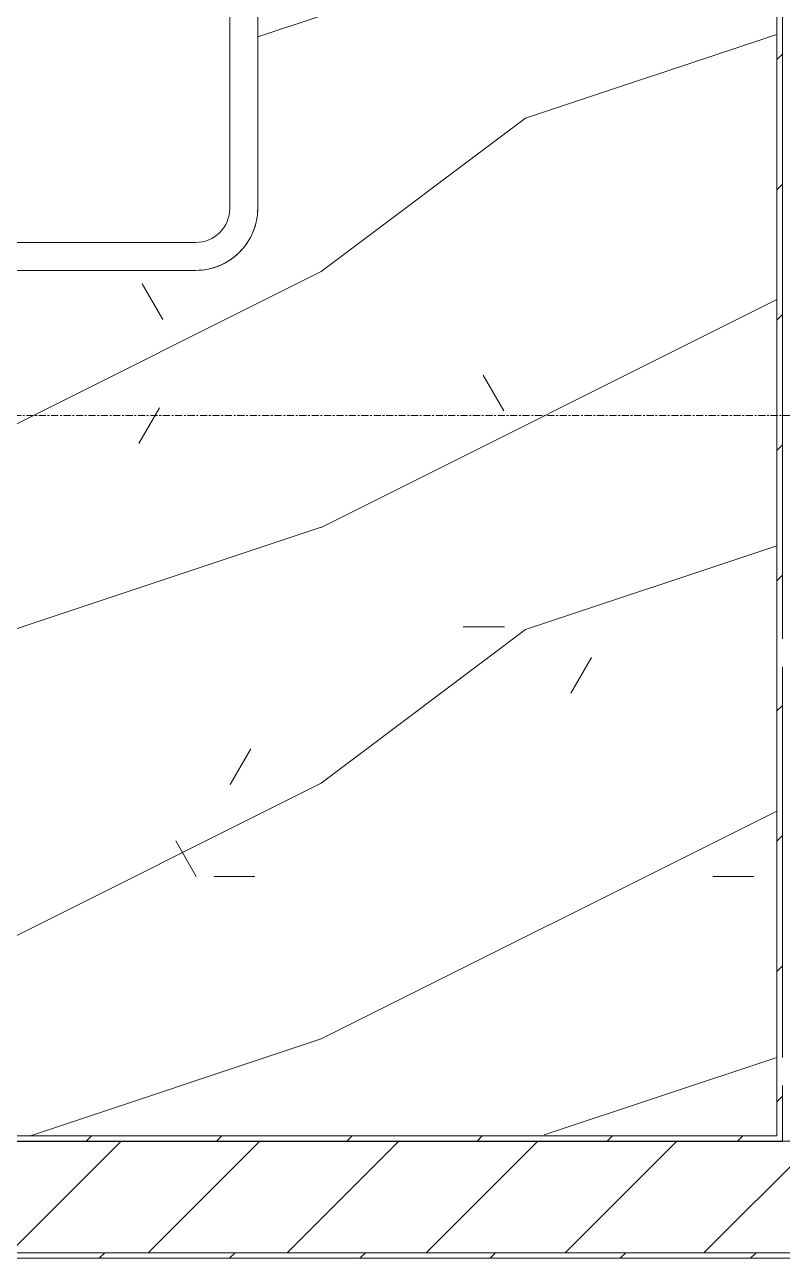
# Model space of a CAD drawing. Header units: millimetres. Extents: x 5357 to 259384, y -16348 to 109893.
# Drawn here: x 62695 to 64053, y 35527 to 37737 of the extents above; entities that cross this region are included whole.
import ezdxf

# ---------------------------------------------------------------- set-up
doc = ezdxf.new("R2010")
doc.units = ezdxf.units.MM
doc.linetypes.add('Grid Line', pattern=[22.225, 12.7, -3.175, 3.175, -3.175])
for name, color, linetype, lineweight in [('0-1', 7, 'Continuous', 5), ('A-FLOR-PATT-1', 10, 'Continuous', 9), ('A-WALL', 113, 'Continuous', 9), ('A-WALL-3', 113, 'Continuous', 18), ('A-WALL-PATT', 111, 'Continuous', 9), ('A-WALL-PATT-2', 53, 'Continuous', 9), ('I-FURN-1', 254, 'Continuous', 9), ('I-WALL-1', 9, 'Continuous', 18), ('I-WALL-3', 2, 'Continuous', 18), ('S-GRID-1', 1, 'Grid Line', 9)]:
    doc.layers.add(name, color=color, linetype=linetype, lineweight=lineweight)
pattern_1 = [(45, (0, 0), (-116.67262, 116.67262), [])]

# ---------------------------------------------------------------- blocks, each defined once
blk = doc.blocks.new('GIUONG NGU-2TAB-1600x2000 - GIUONG NGU-2TAB-1600x2000-V12-TKCS_MB CẢNH QUAN CÂY XANH')
at = {"layer": 'I-FURN-1'}
for p, q in [((569.6, 2050), (1997.1, 2050)), ((1997.1, 2050), (569.6, 2050)), ((1997.1, 2000), (569.6, 2000)), ((2058.2, 100), (2058.2, 1938.9)), ((2108.2, 1938.9), (2108.2, 50)), ((2108.2, 50), (2108.2, 1938.9))]:
    blk.add_line(p, q, dxfattribs=at)
for radius, start in [(111.1, 0), (111.1, 360), (61.1, 360)]:
    blk.add_arc((1997.1, 1938.9), radius, start, 90, dxfattribs=at)
blk = doc.blocks.new('NCV_TKTC_TANG 1_rvt-1-TKCS_MB CẢNH QUAN CÂY XANH')
at = {"layer": 'A-FLOR-PATT-1'}
h = blk.add_hatch(dxfattribs=at)
h.set_pattern_fill('FP_8', color=256, style=0, pattern_type=2)
h.set_pattern_definition([(0, (0, 0), (1788.16, 447.04), [73.762, -1267.358, 73.762, -1267.358, -7152.64]), (0, (0, 0), (1788.16, 447.04), [-2682.24, 73.762, -2608.478, 73.762, -1267.358, -3129.28]), (0, (0, 0), (1788.16, 447.04), [-6705.6, 73.762, -820.318, 73.762, -2161.438]), (120, (670.56, 223.5), (-1281.228, 1325.072), [73.762, -1267.358, 73.762, -8419.998]), (120, (670.56, 223.5), (-1281.228, 1325.072), [-1414.882, -1267.358, 73.762, -2608.478, -4470.4]), (120, (670.56, 223.5), (-1281.228, 1325.072), [-5364.48, 73.762, -1267.358, 73.762, -3055.518]), (120, (670.56, 223.5), (-1281.228, 1325.072), [-6779.362, -820.318, 73.762, -2161.438]), (240, (894.1, 1117.6), (-506.932, -1772.112), [73.762, -1267.358, 73.762, -8419.998]), (240, (894.1, 1117.6), (-506.932, -1772.112), [-1414.882, -1267.358, 73.762, -2608.478, -4470.4]), (240, (894.1, 1117.6), (-506.932, -1772.112), [-5364.48, 73.762, -1267.358, 73.762, -3055.518]), (240, (894.1, 1117.6), (-506.932, -1772.112), [-6779.362, -820.318, 73.762, -2161.438])])
h.paths.add_polyline_path([(61137.6, 35746.9), (61137.6, 36296.9), (62637.6, 36296.9), (62637.6, 35746.9), (64042.6, 35749), (64042.6, 40126.9), (61162.6, 40126.9), (61162.6, 39396.7), (61512.9, 39396.7), (61512.9, 38946.7), (63001.5, 38946.7), (63030.2, 38943), (63057, 38931.9), (63080, 38914.2), (63100.9, 38883.4), (63108.8, 38864.4), (63112.6, 38835.6), (63112.6, 37408.2), (63108.8, 37379.4), (63097.7, 37352.6), (63080, 37329.6), (63057, 37312), (63030.2, 37300.9), (63001.5, 37297.1), (61512.9, 37297.1), (61512.9, 36847.1), (61062.6, 36847.1), (61062.6, 35746.9), (61112.6, 35746.9)])
h = blk.add_hatch(dxfattribs=at)
h.set_pattern_fill('FP_4', color=256, style=0, pattern_type=2)
h.set_pattern_definition([(216.87, (366.52, 916.3), (2748.89673, 1832.6049), [458.15, -4123.35]), (206.565, (916.3, 641.4), (-916.3012, -916.2996), [1024.455, -1024.455]), (198.435, (916.3, 183.26), (-1832.5985, -916.302), [579.52, -2318.076])])
h.paths.add_polyline_path([(61137.6, 35746.9), (61137.6, 36296.9), (62637.6, 36296.9), (62637.6, 35746.9), (64042.6, 35749), (64042.6, 40126.9), (61162.6, 40126.9), (61162.6, 39396.7), (61512.9, 39396.7), (61512.9, 38946.7), (63001.5, 38946.7), (63030.2, 38943), (63057, 38931.9), (63080, 38914.2), (63100.9, 38883.4), (63108.8, 38864.4), (63112.6, 38835.6), (63112.6, 37408.2), (63108.8, 37379.4), (63097.7, 37352.6), (63080, 37329.6), (63057, 37312), (63030.2, 37300.9), (63001.5, 37297.1), (61512.9, 37297.1), (61512.9, 36847.1), (61062.6, 36847.1), (61062.6, 35746.9), (61112.6, 35746.9)])
at = {"layer": 'A-WALL-PATT-2'}
h = blk.add_hatch(dxfattribs=at)
h.set_pattern_fill('FP_10', color=256, style=0, pattern_type=2)
h.set_pattern_definition(pattern_1)
h.paths.add_polyline_path([(64052.6, 35736.9), (64052.6, 40136.9), (64042.6, 40136.9), (64042.6, 35736.9)])
h = blk.add_hatch(dxfattribs=at)
h.set_pattern_fill('FP_10', color=256, style=0, pattern_type=2)
h.set_pattern_definition(pattern_1)
h.paths.add_polyline_path([(61052.6, 35736.9), (64042.6, 35736.9), (64042.6, 35746.9), (61052.6, 35746.9)])
at = {"layer": 'I-WALL-1'}
for p, q in [((64052.6, 36636.9), (64052.6, 40136.9)), ((64042.6, 40126.9), (64042.6, 35746.9)), ((64052.6, 35886.9), (64052.6, 36586.9)), ((64052.6, 35736.9), (64052.6, 35836.9)), ((61052.6, 35736.9), (64042.6, 35736.9)), ((64042.6, 35746.9), (61062.6, 35746.9)), ((64042.6, 35736.9), (64052.6, 35736.9))]:
    blk.add_line(p, q, dxfattribs=at)
at = {"layer": 'I-FURN-1', "rotation": 269.9999999999995}
blk.add_blockref('GIUONG NGU-2TAB-1600x2000 - GIUONG NGU-2TAB-1600x2000-V12-TKCS_MB CẢNH QUAN CÂY XANH', (61062.6, 39405.2), dxfattribs=at)

msp = doc.modelspace()

# ---------------------------------------------------------------- hatches: boundary and pattern name
at = {"layer": 'A-WALL-PATT'}
h = msp.add_hatch(dxfattribs=at)
h.set_pattern_fill('FP_1', color=256, style=0, pattern_type=2)
h.set_pattern_definition([(45, (0, 0), (-124.4508, 124.4508), [])])
h.paths.add_polyline_path([(60852.6, 35537.4), (60852.6, 35737.4), (59092.6, 35737.4), (59092.6, 35537.4)])
h.paths.add_polyline_path([(63458, 35537.4), (65852.9, 35537.4), (65852.9, 35737.4), (61052.6, 35737.4), (61052.6, 35537.4)])
h.paths.add_polyline_path([(69052.6, 35537.4), (69052.6, 35737.4), (67292.6, 35737.4), (67292.6, 35537.4), (68299.7, 35537.4)])
h.paths.add_polyline_path([(66202.6, 35537.4), (66202.6, 35737.4), (66052.9, 35737.4), (66052.9, 35537.4)])
h.paths.add_polyline_path([(56195.4, 35537.4), (56452.6, 35537.4), (56452.6, 35737.4), (52852.6, 35737.4), (52852.6, 35537.4), (53774.5, 35537.4)])
h.paths.add_polyline_path([(49452.9, 35537.4), (49452.9, 35737.4), (44652.6, 35737.4), (44652.6, 35537.4), (48932.8, 35537.4)])
h.paths.add_polyline_path([(52652.6, 35537.4), (52652.6, 35737.4), (49652.9, 35737.4), (49652.9, 35537.4)])
h.paths.add_polyline_path([(56652.6, 35537.4), (58002.6, 35537.4), (58002.6, 35737.4), (56652.6, 35737.4)])
h = msp.add_hatch(dxfattribs=at)
h.set_pattern_fill('FP_41', color=256, style=0, pattern_type=2)
h.set_pattern_definition(pattern_1)
h.paths.add_polyline_path([(69262.6, 35527.4), (69262.6, 35537.4), (67292.6, 35537.4), (67292.6, 35527.4), (68299.7, 35527.4)])
h.paths.add_polyline_path([(59092.6, 35527.4), (66202.6, 35527.4), (66202.6, 35537.4), (59092.6, 35537.4)])
h.paths.add_polyline_path([(57405.8, 35527.4), (58002.6, 35527.4), (58002.6, 35537.4), (56662.6, 35537.4), (56662.6, 35527.4)])

# ---------------------------------------------------------------- linework, layer by layer
at = {"layer": 'A-WALL'}
msp.add_line((61052.6, 35537.4), (65852.9, 35537.4), dxfattribs=at)
at = {"layer": 'A-WALL-3'}
msp.add_line((65852.9, 35737.4), (61052.6, 35737.4), dxfattribs=at)
at = {"layer": 'I-WALL-3'}
msp.add_line((59092.6, 35527.4), (66202.6, 35527.4), dxfattribs=at)
at = {"layer": 'S-GRID-1'}
msp.add_line((130319.3, 37036.9), (29351.8, 37036.9), dxfattribs=at)

# ---------------------------------------------------------------- block references
at = {"layer": '0-1'}
msp.add_blockref('NCV_TKTC_TANG 1_rvt-1-TKCS_MB CẢNH QUAN CÂY XANH', (0, 0), dxfattribs=at)

doc.saveas('drawing.dxf')
